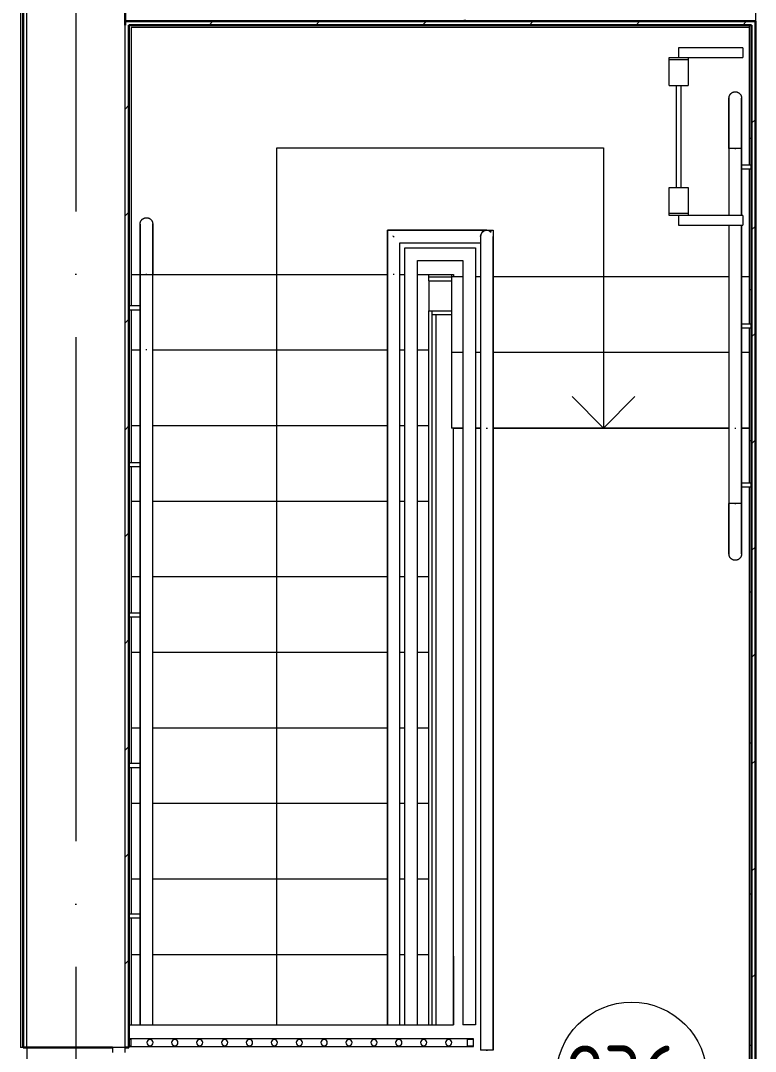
# Model space of a CAD drawing. Header units: millimetres. Extents: x -421858 to 614926, y -468665 to 141641.
# Drawn here: x 158356 to 161276, y 18378 to 22470 of the extents above; entities that cross this region are included whole.
import ezdxf

# ---------------------------------------------------------------- set-up
doc = ezdxf.new("R2010")
doc.units = ezdxf.units.MM
doc.linetypes.add('ADSK_Линия сетки', pattern=[25, 20, -2.5, 0, -2.5])
for name, color, linetype, lineweight in [('Двери', 252, 'Continuous', 9), ('Лестницы', 252, 'Continuous', 9), ('Марки помещений', 252, 'Continuous', 20), ('Оборудование', 8, 'Continuous', 18), ('Ограждение', 252, 'Continuous', 9), ('Оси', 252, 'Continuous', 9), ('Перекрытие', 252, 'Continuous', 18), ('Стены внутренние', 7, 'Continuous', 18), ('Стены наружные', 7, 'Continuous', 18), ('Стрелки вверх', 252, 'Continuous', 18)]:
    doc.layers.add(name, color=color, linetype=linetype, lineweight=lineweight)
doc.styles.add('GOST Common_2', font='', dxfattribs={"width": 0.9, "height": 250})
doc.styles.get('GOST Common_2').set_extended_font_data('GOST type B')

# ---------------------------------------------------------------- blocks, each defined once
blk = doc.blocks.new('Ограждение - 25-7522935-План 2 этажа смеж')
at = {"layer": 'Ограждение', "lineweight": 18}
for p, q in [((12.5, 12.5), (-12.5, 12.5)), ((-12.5, 12.5), (-12.5, -12.5)), ((12.5, -12.5), (12.5, 12.5)), ((-12.5, -12.5), (12.5, -12.5))]:
    blk.add_line(p, q, dxfattribs=at)
blk = doc.blocks.new('Ограждение - 25-V61-План 2 этажа смеж')
at = {"layer": 'Ограждение', "lineweight": 18}
for p, q in [((12.5, 12.5), (-12.5, 12.5)), ((-12.5, 12.5), (-12.5, 2.5)), ((12.5, 2.5), (12.5, 12.5))]:
    blk.add_line(p, q, dxfattribs=at)
blk = doc.blocks.new('Ограждение - 25 мм-7522937-План 2 этажа смеж')
at = {"layer": 'Ограждение', "lineweight": 18}
for start, end in [(360, 180), (180, 360)]:
    blk.add_arc((0, 0), 12.5, start, end, dxfattribs=at)
blk = doc.blocks.new('2 этаж')
at = {"layer": 'Ограждение', "true_color": 0x636466}
h = blk.add_hatch(dxfattribs=at)
h.set_pattern_fill('FP_14', color=251, style=0, pattern_type=2)
h.set_pattern_definition([(0, (134012, 1602.5), (0, 600), []), (90, (134012, 1602.5), (-600, 4e-14), [])])
h.paths.add_polyline_path([(161261, 16977.7), (161261, 20619.2), (161251, 20619.2), (161251, 16987.7)])
h.paths.add_polyline_path([(161251, 20634.2), (161261, 20634.2), (161261, 21250.2), (161251, 21250.2), (161251, 20640)])
h.paths.add_polyline_path([(161251, 21265.2), (161261, 21265.2), (161261, 21881.3), (161251, 21881.3), (161251, 21500.5)])
h.paths.add_polyline_path([(161251, 21896.3), (161261, 21896.3), (161261, 22452.7), (161251, 22452.7), (161251, 21930.8)])
at = {"layer": 'Двери', "color": 251, "true_color": 0x636466}
for p, q in [((158771, 18392.7), (158721, 18392.7)), ((158721, 18392.7), (158721, 18372.7)), ((158771, 18372.7), (158771, 18392.7))]:
    blk.add_line(p, q, dxfattribs=at)
at = {"layer": 'Лестницы', "color": 251, "true_color": 0x636466}
for p, q in [((158796, 21462.7), (158831, 21462.7)), ((158796, 21462.7), (158831, 21462.7)), ((158881, 21462.7), (159813.5, 21462.7)), ((158881, 21462.7), (159813.5, 21462.7)), ((159863.5, 21462.7), (159883.5, 21462.7)), ((159863.5, 21462.7), (159883.5, 21462.7)), ((159933.5, 21462.7), (159978.5, 21462.7)), ((159933.5, 21462.7), (159978.5, 21462.7)), ((159978.5, 21462.7), (160068.5, 21462.7)), ((159978.5, 21437.7), (159978.5, 21462.7)), ((160068.5, 21462.7), (160068.5, 21452.7)), ((160113.5, 21452.7), (160068.5, 21452.7)), ((160068.5, 21452.7), (160068.5, 21152.7)), ((160113.5, 21452.7), (160068.5, 21452.7)), ((160183.5, 21452.7), (160163.5, 21452.7)), ((160183.5, 21452.7), (160163.5, 21452.7)), ((161171, 21452.7), (160233.5, 21452.7)), ((161171, 21452.7), (160233.5, 21452.7)), ((161251, 21452.7), (161221, 21452.7)), ((161251, 21452.7), (161221, 21452.7)), ((159978.5, 21162.7), (159978.5, 21317.7)), ((158796, 21162.7), (158831, 21162.7)), ((158796, 21162.7), (158831, 21162.7)), ((158881, 21162.7), (159813.5, 21162.7)), ((158881, 21162.7), (159813.5, 21162.7)), ((159863.5, 21162.7), (159883.5, 21162.7)), ((159863.5, 21162.7), (159883.5, 21162.7)), ((159933.5, 21162.7), (159978.5, 21162.7)), ((159933.5, 21162.7), (159978.5, 21162.7)), ((159978.5, 20862.7), (159978.5, 21162.7)), ((160068.5, 21152.7), (160068.5, 20852.7)), ((160113.5, 21152.7), (160068.5, 21152.7)), ((160113.5, 21152.7), (160068.5, 21152.7)), ((160183.5, 21152.7), (160163.5, 21152.7)), ((160183.5, 21152.7), (160163.5, 21152.7)), ((161171, 21152.7), (160233.5, 21152.7)), ((161171, 21152.7), (160233.5, 21152.7)), ((161251, 21152.7), (161221, 21152.7)), ((161251, 21152.7), (161221, 21152.7)), ((158796, 20862.7), (158831, 20862.7)), ((158796, 20862.7), (158831, 20862.7)), ((158881, 20862.7), (159813.5, 20862.7)), ((158881, 20862.7), (159813.5, 20862.7)), ((159863.5, 20862.7), (159883.5, 20862.7)), ((159863.5, 20862.7), (159883.5, 20862.7)), ((159933.5, 20862.7), (159978.5, 20862.7)), ((159933.5, 20862.7), (159978.5, 20862.7)), ((159978.5, 20562.7), (159978.5, 20862.7)), ((160113.5, 20852.7), (160068.5, 20852.7)), ((160183.5, 20852.7), (160163.5, 20852.7)), ((161171, 20852.7), (160233.5, 20852.7)), ((161251, 20852.7), (161221, 20852.7)), ((158796, 20562.7), (158831, 20562.7)), ((158796, 20562.7), (158831, 20562.7)), ((158881, 20562.7), (159813.5, 20562.7)), ((158881, 20562.7), (159813.5, 20562.7)), ((159863.5, 20562.7), (159883.5, 20562.7)), ((159863.5, 20562.7), (159883.5, 20562.7)), ((159933.5, 20562.7), (159978.5, 20562.7)), ((159933.5, 20562.7), (159978.5, 20562.7)), ((159978.5, 20262.7), (159978.5, 20562.7)), ((158796, 20262.7), (158831, 20262.7)), ((158796, 20262.7), (158831, 20262.7)), ((158881, 20262.7), (159813.5, 20262.7)), ((158881, 20262.7), (159813.5, 20262.7)), ((159863.5, 20262.7), (159883.5, 20262.7)), ((159863.5, 20262.7), (159883.5, 20262.7)), ((159933.5, 20262.7), (159978.5, 20262.7)), ((159933.5, 20262.7), (159978.5, 20262.7)), ((159978.5, 19962.7), (159978.5, 20262.7)), ((158796, 19962.7), (158831, 19962.7)), ((158796, 19962.7), (158831, 19962.7)), ((158881, 19962.7), (159813.5, 19962.7)), ((158881, 19962.7), (159813.5, 19962.7)), ((159863.5, 19962.7), (159883.5, 19962.7)), ((159863.5, 19962.7), (159883.5, 19962.7)), ((159933.5, 19962.7), (159978.5, 19962.7)), ((159933.5, 19962.7), (159978.5, 19962.7)), ((159978.5, 19662.7), (159978.5, 19962.7)), ((158796, 19662.7), (158831, 19662.7)), ((158796, 19662.7), (158831, 19662.7)), ((158881, 19662.7), (159813.5, 19662.7)), ((158881, 19662.7), (159813.5, 19662.7)), ((159863.5, 19662.7), (159883.5, 19662.7)), ((159863.5, 19662.7), (159883.5, 19662.7)), ((159933.5, 19662.7), (159978.5, 19662.7)), ((159933.5, 19662.7), (159978.5, 19662.7)), ((159978.5, 19362.7), (159978.5, 19662.7)), ((158796, 19362.7), (158831, 19362.7)), ((158796, 19362.7), (158831, 19362.7)), ((158881, 19362.7), (159813.5, 19362.7)), ((158881, 19362.7), (159813.5, 19362.7)), ((159863.5, 19362.7), (159883.5, 19362.7)), ((159863.5, 19362.7), (159883.5, 19362.7)), ((159933.5, 19362.7), (159978.5, 19362.7)), ((159933.5, 19362.7), (159978.5, 19362.7)), ((159978.5, 19062.7), (159978.5, 19362.7)), ((158796, 19062.7), (158831, 19062.7)), ((158796, 19062.7), (158831, 19062.7)), ((158881, 19062.7), (159813.5, 19062.7)), ((158881, 19062.7), (159813.5, 19062.7)), ((159863.5, 19062.7), (159883.5, 19062.7)), ((159863.5, 19062.7), (159883.5, 19062.7)), ((159933.5, 19062.7), (159978.5, 19062.7)), ((159933.5, 19062.7), (159978.5, 19062.7)), ((159978.5, 18762.7), (159978.5, 19062.7)), ((158796, 18762.7), (158831, 18762.7)), ((158796, 18762.7), (158831, 18762.7)), ((158881, 18762.7), (159813.5, 18762.7)), ((158881, 18762.7), (159813.5, 18762.7)), ((159863.5, 18762.7), (159883.5, 18762.7)), ((159863.5, 18762.7), (159883.5, 18762.7)), ((159933.5, 18762.7), (159978.5, 18762.7)), ((159933.5, 18762.7), (159978.5, 18762.7)), ((159978.5, 18482.7), (159978.5, 18762.7)), ((160076, 18755.8), (160076, 18482.7))]:
    blk.add_line(p, q, dxfattribs=at)
at = {"layer": 'Марки помещений', "color": 251, "true_color": 0x636466}
blk.add_circle((160783.9, 18273.4), 300, dxfattribs=at)
at = {"layer": 'Оборудование', "color": 251, "true_color": 0x636466}
for p, q in [((161226.2, 22362.4), (160971, 22362.4)), ((160971, 22362.4), (160971, 22324.3)), ((161226.2, 22362.4), (161226.2, 22324.3)), ((160932.9, 22314.3), (160932.9, 22324.3)), ((160932.9, 22324.3), (161009.1, 22324.3)), ((160932.9, 22212.7), (160932.9, 22314.3)), ((161009.1, 22314.3), (160932.9, 22314.3)), ((161009.1, 22324.3), (161226.2, 22324.3)), ((161009.1, 22324.3), (161009.1, 22314.3)), ((161009.1, 22314.3), (161009.1, 22212.7)), ((160932.9, 22212.7), (161009.1, 22212.7)), ((160961, 22212.7), (160961, 21807.7)), ((160981, 21807.7), (160981, 22212.7)), ((160932.9, 21706.1), (160932.9, 21807.7)), ((160932.9, 21807.7), (161009.1, 21807.7)), ((161009.1, 21807.7), (161009.1, 21706.1)), ((160932.9, 21696.1), (160932.9, 21706.1)), ((160932.9, 21706.1), (161009.1, 21706.1)), ((161009.1, 21696.1), (160932.9, 21696.1)), ((160971, 21696.1), (160971, 21658)), ((161009.1, 21706.1), (161009.1, 21696.1)), ((161226.2, 21696.1), (161009.1, 21696.1)), ((161226.2, 21696.1), (161226.2, 21658)), ((160971, 21658), (161226.2, 21658))]:
    blk.add_line(p, q, dxfattribs=at)
at = {"layer": 'Ограждение', "color": 251, "true_color": 0x636466}
for p, q in [((158356, 26952.7), (158356, 18392.7)), ((158796, 22442.7), (158796, 21462.7)), ((161251, 22442.7), (158796, 22442.7)), ((161251, 22452.7), (161251, 21896.1)), ((161171, 21962.7), (161171, 21696)), ((161221, 21962.7), (161171, 21962.7)), ((161171, 21962.7), (161171, 21696)), ((161198.3, 21962.7), (161193.7, 21962.7)), ((161193.7, 21962.7), (161196, 21962.7)), ((161196, 21962.7), (161198.3, 21962.7)), ((161221, 21696.1), (161221, 21962.7)), ((161221, 21962.7), (161221, 21696.1)), ((161261, 21896.3), (161221, 21896.3)), ((161221, 21881.3), (161261, 21881.3)), ((161251, 21881.6), (161251, 21265)), ((161171, 21658), (161171, 20852.7)), ((161171, 21655.7), (161171, 20845.7)), ((161221, 21658), (161221, 20852.7)), ((161221, 20845.7), (161221, 21655.7)), ((159813.5, 21637.7), (159813.5, 21469.8)), ((160208.5, 21637.7), (159813.5, 21637.7)), ((159813.5, 21637.7), (160233.5, 21637.7)), ((159813.5, 21462.7), (159813.5, 21637.7)), ((160183.5, 21612.7), (160183.5, 20845.7)), ((160233.5, 21637.7), (160233.5, 20852.7)), ((160233.5, 20845.7), (160233.5, 21612.7)), ((159863.5, 21469.8), (159863.5, 21587.7)), ((159863.5, 21587.7), (160183.5, 21587.7)), ((159863.5, 21587.7), (160183.5, 21587.7)), ((159863.5, 21462.7), (159863.5, 21587.7)), ((159883.5, 21567.7), (160163.5, 21567.7)), ((159883.5, 21462.7), (159883.5, 21567.7)), ((160163.5, 21567.7), (160163.5, 20852.7)), ((160183.5, 21587.7), (160183.5, 20852.7)), ((159933.5, 21517.7), (160113.5, 21517.7)), ((159933.5, 21462.7), (159933.5, 21517.7)), ((160113.5, 21517.7), (160113.5, 20852.7)), ((158796, 21462.7), (158796, 21337)), ((158831, 21462.7), (158831, 21169.8)), ((158831, 21462.7), (158881, 21462.7)), ((158831, 21162.7), (158831, 21462.7)), ((158858.3, 21462.7), (158853.7, 21462.7)), ((158853.7, 21462.7), (158856, 21462.7)), ((158856, 21462.7), (158858.3, 21462.7)), ((158881, 21169.8), (158881, 21462.7)), ((158881, 21162.7), (158881, 21462.7)), ((159813.5, 21469.8), (159813.5, 18482.7)), ((159813.5, 18482.7), (159813.5, 21462.7)), ((159863.5, 18482.7), (159863.5, 21469.8)), ((159863.5, 18482.7), (159863.5, 21462.7)), ((159883.5, 18482.7), (159883.5, 21462.7)), ((159933.5, 18482.7), (159933.5, 21462.7)), ((158831, 21337.2), (158786, 21337.2)), ((158786, 21322.2), (158831, 21322.2)), ((158796, 21322.5), (158796, 20714.6)), ((161261, 21265.2), (161221, 21265.2)), ((161221, 21250.2), (161261, 21250.2)), ((161251, 21250.5), (161251, 20633.9)), ((158831, 21169.8), (158831, 18482.7)), ((158831, 18482.7), (158831, 21162.7)), ((158881, 18482.7), (158881, 21169.8)), ((158881, 18482.7), (158881, 21162.7)), ((160113.5, 20852.7), (160113.5, 18482.7)), ((160163.5, 20852.7), (160163.5, 18482.7)), ((160183.5, 20852.7), (160183.5, 18382.7)), ((160183.5, 20845.7), (160183.5, 18482.7)), ((160233.5, 20852.7), (160233.5, 18382.7)), ((160233.5, 18482.7), (160233.5, 20845.7)), ((161171, 20852.7), (161171, 20552.7)), ((161171, 20845.7), (161171, 20552.7)), ((161221, 20852.7), (161221, 20552.7)), ((161221, 20552.7), (161221, 20845.7)), ((158831, 20714.8), (158786, 20714.8)), ((158786, 20699.8), (158831, 20699.8)), ((158796, 20699.1), (158796, 20117.3)), ((161261, 20634.2), (161221, 20634.2)), ((161221, 20619.2), (161261, 20619.2)), ((161251, 20619.4), (161251, 16987.7)), ((161221, 20552.7), (161171, 20552.7)), ((161193.7, 20552.7), (161198.3, 20552.7)), ((161196, 20552.7), (161193.7, 20552.7)), ((161198.3, 20552.7), (161196, 20552.7)), ((158831, 20117.5), (158786, 20117.5)), ((158786, 20102.5), (158831, 20102.5)), ((158796, 20102.8), (158796, 19520)), ((158831, 19520.2), (158786, 19520.2)), ((158786, 19505.2), (158831, 19505.2)), ((158796, 19505.5), (158796, 18922.7)), ((158831, 18922.9), (158786, 18922.9)), ((158786, 18907.9), (158831, 18907.9)), ((158796, 18908.2), (158796, 18482.7)), ((160163.5, 18482.7), (160113.5, 18482.7)), ((160183.5, 18482.7), (160183.5, 18382.7)), ((160233.5, 18382.7), (160233.5, 18482.7)), ((160155.6, 18427.5), (158786, 18427.5)), ((160155.6, 18425.5), (160155.6, 18427.5)), ((158366, 18392.7), (158356, 18392.7)), ((158786, 18397.5), (160155.6, 18397.5)), ((160155.6, 18397.5), (160155.6, 18399.5)), ((160233.5, 18382.7), (160183.5, 18382.7)), ((160206.2, 18382.7), (160210.8, 18382.7))]:
    blk.add_line(p, q, dxfattribs=at)
at = {"layer": 'Ограждение', "color": 251, "true_color": 0x636466, "flags": 128}
for points in [[(161171, 22162.7), (161171, 22163.7), (161171.1, 22164.7), (161171.2, 22165.7), (161171.3, 22166.7), (161171.5, 22167.7), (161171.7, 22168.7), (161172, 22169.7), (161172.3, 22170.6), (161172.6, 22171.6), (161173, 22172.5), (161173.4, 22173.4), (161173.8, 22174.3), (161174.3, 22175.2), (161174.8, 22176), (161175.4, 22176.9), (161176, 22177.7), (161176.6, 22178.5), (161177.2, 22179.2), (161177.9, 22180), (161178.6, 22180.7), (161179.3, 22181.4), (161180.1, 22182), (161180.9, 22182.6), (161181.7, 22183.2), (161182.5, 22183.8), (161183.4, 22184.3), (161184.2, 22184.8), (161185.1, 22185.2), (161186, 22185.7), (161186.9, 22186), (161187.9, 22186.4), (161188.8, 22186.7), (161189.8, 22187), (161190.8, 22187.2), (161191.8, 22187.4), (161192.7, 22187.5), (161193.7, 22187.6), (161194.7, 22187.7), (161195.7, 22187.7), (161196, 22187.7)], [(161196, 22187.7), (161197, 22187.7), (161198, 22187.7), (161199, 22187.6), (161200, 22187.4), (161201, 22187.2), (161201.9, 22187), (161202.9, 22186.8), (161203.9, 22186.5), (161204.8, 22186.1), (161205.7, 22185.8), (161206.7, 22185.4), (161207.6, 22184.9), (161208.4, 22184.4), (161209.3, 22183.9), (161210.1, 22183.4), (161210.9, 22182.8), (161211.7, 22182.2), (161212.5, 22181.5), (161213.2, 22180.9), (161213.9, 22180.2), (161214.6, 22179.4), (161215.3, 22178.7), (161215.9, 22177.9), (161216.5, 22177.1), (161217, 22176.3), (161217.6, 22175.4), (161218.1, 22174.5), (161218.5, 22173.6), (161218.9, 22172.7), (161219.3, 22171.8), (161219.7, 22170.9), (161220, 22169.9), (161220.2, 22169), (161220.5, 22168), (161220.6, 22167), (161220.8, 22166), (161220.9, 22165), (161221, 22164), (161221, 22163), (161221, 22162.7)], [(161171, 21962.7), (161171, 21970.7), (161171, 21978.7), (161171, 21986.7), (161171, 21994.6), (161171, 22002.5), (161171, 22010.3), (161171, 22018), (161171, 22025.7), (161171, 22033.2), (161171, 22040.6), (161171, 22047.9), (161171, 22055.1), (161171, 22062.1), (161171, 22069), (161171, 22075.7), (161171, 22082.2), (161171, 22088.5), (161171, 22094.6), (161171, 22100.5), (161171, 22106.2), (161171, 22111.7), (161171, 22116.9), (161171, 22121.9), (161171, 22126.6), (161171, 22131), (161171, 22135.2), (161171, 22139.1), (161171, 22142.8), (161171, 22146.1), (161171, 22149.2), (161171, 22151.9), (161171, 22154.3), (161171, 22156.5), (161171, 22158.3), (161171, 22159.8), (161171, 22161), (161171, 22161.9), (161171, 22162.5), (161171, 22162.7), (161171, 22162.7)], [(161171, 22162.7), (161171, 22162.6), (161171, 22162.1), (161171, 22161.3), (161171, 22160.2), (161171, 22158.8), (161171, 22157), (161171, 22155), (161171, 22152.6), (161171, 22149.9), (161171, 22147), (161171, 22143.7), (161171, 22140.1), (161171, 22136.3), (161171, 22132.2), (161171, 22127.8), (161171, 22123.2), (161171, 22118.3), (161171, 22113.1), (161171, 22107.7), (161171, 22102.1), (161171, 22096.2), (161171, 22090.2), (161171, 22083.9), (161171, 22077.5), (161171, 22070.8), (161171, 22064), (161171, 22057), (161171, 22049.9), (161171, 22042.6), (161171, 22035.2), (161171, 22027.7), (161171, 22020.1), (161171, 22012.4), (161171, 22004.6), (161171, 21996.7), (161171, 21988.8), (161171, 21980.9), (161171, 21972.9), (161171, 21964.9), (161171, 21962.7)], [(161221, 21962.7), (161221, 21970.7), (161221, 21978.7), (161221, 21986.7), (161221, 21994.6), (161221, 22002.5), (161221, 22010.3), (161221, 22018), (161221, 22025.7), (161221, 22033.2), (161221, 22040.6), (161221, 22047.9), (161221, 22055.1), (161221, 22062.1), (161221, 22069), (161221, 22075.7), (161221, 22082.2), (161221, 22088.5), (161221, 22094.6), (161221, 22100.5), (161221, 22106.2), (161221, 22111.7), (161221, 22116.9), (161221, 22121.9), (161221, 22126.6), (161221, 22131), (161221, 22135.2), (161221, 22139.1), (161221, 22142.8), (161221, 22146.1), (161221, 22149.2), (161221, 22151.9), (161221, 22154.3), (161221, 22156.5), (161221, 22158.3), (161221, 22159.8), (161221, 22161), (161221, 22161.9), (161221, 22162.5), (161221, 22162.7), (161221, 22162.7)], [(161221, 22162.7), (161221, 22162.6), (161221, 22162.1), (161221, 22161.3), (161221, 22160.2), (161221, 22158.8), (161221, 22157), (161221, 22155), (161221, 22152.6), (161221, 22149.9), (161221, 22147), (161221, 22143.7), (161221, 22140.1), (161221, 22136.3), (161221, 22132.2), (161221, 22127.8), (161221, 22123.2), (161221, 22118.3), (161221, 22113.1), (161221, 22107.7), (161221, 22102.1), (161221, 22096.2), (161221, 22090.2), (161221, 22083.9), (161221, 22077.5), (161221, 22070.8), (161221, 22064), (161221, 22057), (161221, 22049.9), (161221, 22042.6), (161221, 22035.2), (161221, 22027.7), (161221, 22020.1), (161221, 22012.4), (161221, 22004.6), (161221, 21996.7), (161221, 21988.8), (161221, 21980.9), (161221, 21972.9), (161221, 21964.9), (161221, 21962.7)], [(158831, 21662.7), (158831, 21663.7), (158831.1, 21664.7), (158831.2, 21665.7), (158831.3, 21666.7), (158831.5, 21667.7), (158831.7, 21668.7), (158832, 21669.7), (158832.3, 21670.6), (158832.6, 21671.6), (158833, 21672.5), (158833.4, 21673.4), (158833.8, 21674.3), (158834.3, 21675.2), (158834.8, 21676), (158835.4, 21676.9), (158836, 21677.7), (158836.6, 21678.5), (158837.2, 21679.2), (158837.9, 21680), (158838.6, 21680.7), (158839.3, 21681.4), (158840.1, 21682), (158840.9, 21682.6), (158841.7, 21683.2), (158842.5, 21683.8), (158843.4, 21684.3), (158844.2, 21684.8), (158845.1, 21685.2), (158846, 21685.7), (158846.9, 21686), (158847.9, 21686.4), (158848.8, 21686.7), (158849.8, 21687), (158850.8, 21687.2), (158851.8, 21687.4), (158852.7, 21687.5), (158853.7, 21687.6), (158854.7, 21687.7), (158855.7, 21687.7), (158856, 21687.7)], [(158831, 21462.7), (158831, 21470.7), (158831, 21478.7), (158831, 21486.7), (158831, 21494.6), (158831, 21502.5), (158831, 21510.3), (158831, 21518), (158831, 21525.7), (158831, 21533.2), (158831, 21540.6), (158831, 21547.9), (158831, 21555.1), (158831, 21562.1), (158831, 21569), (158831, 21575.7), (158831, 21582.2), (158831, 21588.5), (158831, 21594.6), (158831, 21600.5), (158831, 21606.2), (158831, 21611.7), (158831, 21616.9), (158831, 21621.9), (158831, 21626.6), (158831, 21631), (158831, 21635.2), (158831, 21639.1), (158831, 21642.8), (158831, 21646.1), (158831, 21649.2), (158831, 21651.9), (158831, 21654.3), (158831, 21656.5), (158831, 21658.3), (158831, 21659.8), (158831, 21661), (158831, 21661.9), (158831, 21662.5), (158831, 21662.7), (158831, 21662.7)], [(158831, 21662.7), (158831, 21662.6), (158831, 21662.1), (158831, 21661.3), (158831, 21660.2), (158831, 21658.8), (158831, 21657), (158831, 21655), (158831, 21652.6), (158831, 21649.9), (158831, 21647), (158831, 21643.7), (158831, 21640.1), (158831, 21636.3), (158831, 21632.2), (158831, 21627.8), (158831, 21623.2), (158831, 21618.3), (158831, 21613.1), (158831, 21607.7), (158831, 21602.1), (158831, 21596.2), (158831, 21590.2), (158831, 21583.9), (158831, 21577.5), (158831, 21570.8), (158831, 21564), (158831, 21557), (158831, 21549.9), (158831, 21542.6), (158831, 21535.2), (158831, 21527.7), (158831, 21520.1), (158831, 21512.4), (158831, 21504.6), (158831, 21496.7), (158831, 21488.8), (158831, 21480.9), (158831, 21472.9), (158831, 21464.9), (158831, 21462.7)], [(158856, 21687.7), (158857, 21687.7), (158858, 21687.7), (158859, 21687.6), (158860, 21687.4), (158861, 21687.2), (158861.9, 21687), (158862.9, 21686.8), (158863.9, 21686.5), (158864.8, 21686.1), (158865.7, 21685.8), (158866.7, 21685.4), (158867.6, 21684.9), (158868.4, 21684.4), (158869.3, 21683.9), (158870.1, 21683.4), (158870.9, 21682.8), (158871.7, 21682.2), (158872.5, 21681.5), (158873.2, 21680.9), (158873.9, 21680.2), (158874.6, 21679.4), (158875.3, 21678.7), (158875.9, 21677.9), (158876.5, 21677.1), (158877, 21676.3), (158877.6, 21675.4), (158878.1, 21674.5), (158878.5, 21673.6), (158878.9, 21672.7), (158879.3, 21671.8), (158879.7, 21670.9), (158880, 21669.9), (158880.2, 21669), (158880.5, 21668), (158880.6, 21667), (158880.8, 21666), (158880.9, 21665), (158881, 21664), (158881, 21663), (158881, 21662.7)], [(158881, 21462.7), (158881, 21470.7), (158881, 21478.7), (158881, 21486.7), (158881, 21494.6), (158881, 21502.5), (158881, 21510.3), (158881, 21518), (158881, 21525.7), (158881, 21533.2), (158881, 21540.6), (158881, 21547.9), (158881, 21555.1), (158881, 21562.1), (158881, 21569), (158881, 21575.7), (158881, 21582.2), (158881, 21588.5), (158881, 21594.6), (158881, 21600.5), (158881, 21606.2), (158881, 21611.7), (158881, 21616.9), (158881, 21621.9), (158881, 21626.6), (158881, 21631), (158881, 21635.2), (158881, 21639.1), (158881, 21642.8), (158881, 21646.1), (158881, 21649.2), (158881, 21651.9), (158881, 21654.3), (158881, 21656.5), (158881, 21658.3), (158881, 21659.8), (158881, 21661), (158881, 21661.9), (158881, 21662.5), (158881, 21662.7), (158881, 21662.7)], [(158881, 21662.7), (158881, 21662.6), (158881, 21662.1), (158881, 21661.3), (158881, 21660.2), (158881, 21658.8), (158881, 21657), (158881, 21655), (158881, 21652.6), (158881, 21649.9), (158881, 21647), (158881, 21643.7), (158881, 21640.1), (158881, 21636.3), (158881, 21632.2), (158881, 21627.8), (158881, 21623.2), (158881, 21618.3), (158881, 21613.1), (158881, 21607.7), (158881, 21602.1), (158881, 21596.2), (158881, 21590.2), (158881, 21583.9), (158881, 21577.5), (158881, 21570.8), (158881, 21564), (158881, 21557), (158881, 21549.9), (158881, 21542.6), (158881, 21535.2), (158881, 21527.7), (158881, 21520.1), (158881, 21512.4), (158881, 21504.6), (158881, 21496.7), (158881, 21488.8), (158881, 21480.9), (158881, 21472.9), (158881, 21464.9), (158881, 21462.7)], [(160208.5, 21637.7), (160202, 21636.9), (160196, 21634.4), (160190.8, 21630.4), (160186.9, 21625.2), (160184.4, 21619.2), (160183.5, 21612.7)], [(160183.5, 21612.7), (160184.4, 21619.2), (160186.9, 21625.2), (160190.8, 21630.4), (160196, 21634.4), (160202, 21636.9), (160208.5, 21637.7), (160215, 21636.9), (160221, 21634.4), (160226.2, 21630.4)], [(160226.2, 21630.4), (160221, 21634.4), (160215, 21636.9), (160208.5, 21637.7)], [(161171, 20552.7), (161171, 20544.7), (161171, 20536.8), (161171, 20528.8), (161171, 20520.9), (161171, 20513), (161171, 20505.2), (161171, 20497.5), (161171, 20489.8), (161171, 20482.3), (161171, 20474.9), (161171, 20467.6), (161171, 20460.4), (161171, 20453.4), (161171, 20446.5), (161171, 20439.8), (161171, 20433.3), (161171, 20427), (161171, 20420.9), (161171, 20415), (161171, 20409.3), (161171, 20403.8), (161171, 20398.6), (161171, 20393.6), (161171, 20388.9), (161171, 20384.5), (161171, 20380.3), (161171, 20376.4), (161171, 20372.7), (161171, 20369.4), (161171, 20366.3), (161171, 20363.6), (161171, 20361.1), (161171, 20359), (161171, 20357.2), (161171, 20355.7), (161171, 20354.5), (161171, 20353.6), (161171, 20353), (161171, 20352.8), (161171, 20352.7)], [(161171, 20352.7), (161171, 20352.9), (161171, 20353.4), (161171, 20354.2), (161171, 20355.3), (161171, 20356.7), (161171, 20358.5), (161171, 20360.5), (161171, 20362.9), (161171, 20365.6), (161171, 20368.5), (161171, 20371.8), (161171, 20375.3), (161171, 20379.2), (161171, 20383.3), (161171, 20387.7), (161171, 20392.3), (161171, 20397.2), (161171, 20402.4), (161171, 20407.8), (161171, 20413.4), (161171, 20419.3), (161171, 20425.3), (161171, 20431.6), (161171, 20438), (161171, 20444.7), (161171, 20451.5), (161171, 20458.5), (161171, 20465.6), (161171, 20472.9), (161171, 20480.3), (161171, 20487.8), (161171, 20495.4), (161171, 20503.1), (161171, 20510.9), (161171, 20518.8), (161171, 20526.7), (161171, 20534.6), (161171, 20542.6), (161171, 20550.6), (161171, 20552.7)], [(161221, 20552.7), (161221, 20544.7), (161221, 20536.8), (161221, 20528.8), (161221, 20520.9), (161221, 20513), (161221, 20505.2), (161221, 20497.5), (161221, 20489.8), (161221, 20482.3), (161221, 20474.9), (161221, 20467.6), (161221, 20460.4), (161221, 20453.4), (161221, 20446.5), (161221, 20439.8), (161221, 20433.3), (161221, 20427), (161221, 20420.9), (161221, 20415), (161221, 20409.3), (161221, 20403.8), (161221, 20398.6), (161221, 20393.6), (161221, 20388.9), (161221, 20384.5), (161221, 20380.3), (161221, 20376.4), (161221, 20372.7), (161221, 20369.4), (161221, 20366.3), (161221, 20363.6), (161221, 20361.1), (161221, 20359), (161221, 20357.2), (161221, 20355.7), (161221, 20354.5), (161221, 20353.6), (161221, 20353), (161221, 20352.8), (161221, 20352.7)], [(161221, 20352.7), (161221, 20352.9), (161221, 20353.4), (161221, 20354.2), (161221, 20355.3), (161221, 20356.7), (161221, 20358.5), (161221, 20360.5), (161221, 20362.9), (161221, 20365.6), (161221, 20368.5), (161221, 20371.8), (161221, 20375.3), (161221, 20379.2), (161221, 20383.3), (161221, 20387.7), (161221, 20392.3), (161221, 20397.2), (161221, 20402.4), (161221, 20407.8), (161221, 20413.4), (161221, 20419.3), (161221, 20425.3), (161221, 20431.6), (161221, 20438), (161221, 20444.7), (161221, 20451.5), (161221, 20458.5), (161221, 20465.6), (161221, 20472.9), (161221, 20480.3), (161221, 20487.8), (161221, 20495.4), (161221, 20503.1), (161221, 20510.9), (161221, 20518.8), (161221, 20526.7), (161221, 20534.6), (161221, 20542.6), (161221, 20550.6), (161221, 20552.7)], [(161196, 20327.7), (161195, 20327.8), (161194, 20327.8), (161193, 20327.9), (161192, 20328.1), (161191, 20328.2), (161190.1, 20328.5), (161189.1, 20328.7), (161188.1, 20329), (161187.2, 20329.3), (161186.3, 20329.7), (161185.4, 20330.1), (161184.5, 20330.6), (161183.6, 20331.1), (161182.7, 20331.6), (161181.9, 20332.1), (161181.1, 20332.7), (161180.3, 20333.3), (161179.5, 20334), (161178.8, 20334.6), (161178.1, 20335.3), (161177.4, 20336.1), (161176.7, 20336.8), (161176.1, 20337.6), (161175.5, 20338.4), (161175, 20339.2), (161174.4, 20340.1), (161174, 20341), (161173.5, 20341.9), (161173.1, 20342.8), (161172.7, 20343.7), (161172.4, 20344.6), (161172.1, 20345.6), (161171.8, 20346.5), (161171.6, 20347.5), (161171.4, 20348.5), (161171.2, 20349.5), (161171.1, 20350.5), (161171, 20351.5), (161171, 20352.5), (161171, 20352.7)], [(161221, 20352.7), (161221, 20351.7), (161220.9, 20350.7), (161220.8, 20349.8), (161220.7, 20348.8), (161220.5, 20347.8), (161220.3, 20346.8), (161220, 20345.8), (161219.7, 20344.9), (161219.4, 20343.9), (161219, 20343), (161218.6, 20342.1), (161218.2, 20341.2), (161217.7, 20340.3), (161217.2, 20339.5), (161216.6, 20338.6), (161216.1, 20337.8), (161215.4, 20337), (161214.8, 20336.3), (161214.1, 20335.5), (161213.4, 20334.8), (161212.7, 20334.1), (161211.9, 20333.5), (161211.2, 20332.9), (161210.3, 20332.3), (161209.5, 20331.7), (161208.7, 20331.2), (161207.8, 20330.7), (161206.9, 20330.2), (161206, 20329.8), (161205.1, 20329.4), (161204.1, 20329.1), (161203.2, 20328.8), (161202.2, 20328.5), (161201.2, 20328.3), (161200.3, 20328.1), (161199.3, 20328), (161198.3, 20327.8), (161197.3, 20327.8), (161196.3, 20327.7), (161196, 20327.7)]]:
    blk.add_lwpolyline(points, dxfattribs=at)
at = {"layer": 'Ограждение', "color": 251, "true_color": 0x636466}
blk.add_open_spline([(159840.8, 21610.4), (159840.6, 21610.6), (159839.8, 21611.4), (159838.5, 21612.7), (159837.2, 21614.1), (159836.4, 21614.8), (159836.2, 21615.1)], degree=3, knots=[0.4701827, 0.4701827, 0.4701827, 0.4701827, 0.47916667, 0.5, 0.52083333, 0.5298173, 0.5298173, 0.5298173, 0.5298173], dxfattribs=at)
for points in [[(159840.5, 21462.8), (159839.8, 21462.8), (159838.5, 21462.7), (159837.2, 21462.8), (159836.5, 21462.8)], [(158858, 21162.8), (158857.3, 21162.8), (158856, 21162.7), (158854.7, 21162.8), (158854, 21162.8)], [(160206.2, 20852.7), (160206.9, 20852.7), (160208.5, 20852.8), (160210.1, 20852.7), (160210.8, 20852.7)], [(161194, 20852.7), (161194.7, 20852.7), (161196, 20852.8), (161197.3, 20852.7), (161198, 20852.7)]]:
    blk.add_open_spline(points, degree=3, dxfattribs=at)
at = {"layer": 'Оси', "color": 251, "linetype": 'ADSK_Линия сетки', "ltscale": 100, "true_color": 0x636466}
for p, q in [((158576, 33713.4), (158576, 16058.5)), ((161276, 33713.4), (161276, 16058.5))]:
    blk.add_line(p, q, dxfattribs=at)
at = {"layer": 'Перекрытие', "color": 251, "ltscale": 100, "true_color": 0x636466}
for p, q in [((158796, 21462.7), (158831, 21462.7)), ((158881, 21462.7), (159813.5, 21462.7)), ((159863.5, 21462.7), (159883.5, 21462.7)), ((159933.5, 21462.7), (160076, 21462.7)), ((160076, 21462.7), (160076, 21452.7)), ((160076.4, 20852.7), (160113.5, 20852.7)), ((160076.4, 18482.7), (160076.4, 20852.7)), ((160163.5, 20852.7), (160183.5, 20852.7)), ((160233.5, 20852.7), (161171, 20852.7)), ((161221, 20852.7), (161251, 20852.7)), ((158786, 18482.7), (160076.4, 18482.7))]:
    blk.add_line(p, q, dxfattribs=at)
at = {"layer": 'Стены внутренние', "color": 251, "lineweight": 30, "true_color": 0x636466}
for p, q in [((158771, 22857.7), (158771, 22467.7)), ((160121, 22472.7), (160121, 22467.7)), ((161276, 16962.7), (161276, 22467.7)), ((158381, 18392.7), (158721, 18392.7))]:
    blk.add_line(p, q, dxfattribs=at)
at = {"layer": 'Стены внутренние', "color": 251, "true_color": 0x636466}
for p, q in [((158771, 18392.7), (158771, 22452.7)), ((158381, 18392.7), (158381, 17142.7))]:
    blk.add_line(p, q, dxfattribs=at)
at = {"layer": 'Стены наружные', "color": 251, "lineweight": 30, "true_color": 0x636466}
for p, q in [((158366, 26952.7), (158366, 18392.7)), ((158771, 22467.7), (161276, 22467.7)), ((158771, 22452.7), (158771, 22467.7)), ((158786, 22452.7), (161261, 22452.7)), ((158786, 18392.7), (158786, 22452.7)), ((161261, 16977.7), (161261, 22452.7)), ((158366, 18392.7), (158381, 18392.7)), ((158786, 18392.7), (158771, 18392.7))]:
    blk.add_line(p, q, dxfattribs=at)
at = {"layer": 'Стены наружные', "color": 251, "true_color": 0x636466}
for p, q in [((158381, 18392.7), (158381, 26952.7)), ((159978.5, 21452.7), (160068.5, 21452.7)), ((159978.5, 21437.7), (160068.5, 21437.7)), ((159978.5, 21437.7), (159978.5, 21317.7)), ((159978.5, 21317.7), (160068.5, 21317.7)), ((159991, 18482.7), (159991, 21317.7)), ((160068.5, 21302.7), (159991, 21302.7)), ((160006, 21302.7), (160006, 18482.7))]:
    blk.add_line(p, q, dxfattribs=at)
at = {"layer": 'Стены наружные', "color": 251, "linetype": 'Continuous', "lineweight": 9, "true_color": 0x636466}
for p, q in [((159104.9, 22452.7), (159119.9, 22467.7)), ((159529.2, 22452.7), (159544.2, 22467.7)), ((159953.4, 22452.7), (159968.4, 22467.7)), ((160377.7, 22452.7), (160392.7, 22467.7)), ((160801.9, 22452.7), (160816.9, 22467.7)), ((161226.2, 22452.7), (161241.2, 22467.7)), ((158771, 22118.9), (158786, 22133.9)), ((161261, 22063.3), (161276, 22078.3)), ((158771, 21694.6), (158786, 21709.6)), ((161261, 21639), (161276, 21654)), ((158771, 21270.3), (158786, 21285.3)), ((161261, 21214.7), (161276, 21229.7)), ((158771, 20846.1), (158786, 20861.1)), ((161261, 20790.5), (161276, 20805.5)), ((158771, 20421.8), (158786, 20436.8)), ((161261, 20366.2), (161276, 20381.2)), ((158771, 19997.5), (158786, 20012.5)), ((161261, 19942), (161276, 19957)), ((158771, 19573.3), (158786, 19588.3)), ((161261, 19517.7), (161276, 19532.7)), ((158771, 19149), (158786, 19164)), ((161261, 19093.4), (161276, 19108.4)), ((158771, 18724.7), (158786, 18739.7)), ((161261, 18669.2), (161276, 18684.2))]:
    blk.add_line(p, q, dxfattribs=at)
at = {"layer": 'Стрелки вверх', "color": 251, "true_color": 0x636466}
for p, q in [((159374.8, 21965.2), (160672.3, 21965.2)), ((159374.8, 21462.7), (159374.8, 21965.2)), ((160672.3, 21965.2), (160672.3, 21452.7)), ((159374.8, 21162.7), (159374.8, 21462.7)), ((160672.3, 21452.7), (160672.3, 21152.7)), ((159374.8, 20862.7), (159374.8, 21162.7)), ((160672.3, 21152.7), (160672.3, 20852.7)), ((160672.3, 20852.7), (160547.3, 20977.7)), ((160672.3, 20852.7), (160797.3, 20977.7)), ((159374.8, 20562.7), (159374.8, 20862.7)), ((159374.8, 20262.7), (159374.8, 20562.7)), ((159374.8, 19962.7), (159374.8, 20262.7)), ((159374.8, 19662.7), (159374.8, 19962.7)), ((159374.8, 19362.7), (159374.8, 19662.7)), ((159374.8, 19062.7), (159374.8, 19362.7)), ((159374.8, 18762.7), (159374.8, 19062.7)), ((159374.8, 18482.7), (159374.8, 18762.7))]:
    blk.add_line(p, q, dxfattribs=at)
at = {"color": 251, "true_color": 0x636466, "rotation": 269.9999999999998}
for name, p in [('Ограждение - 25-V61-План 2 этажа смеж', (158783.5, 18412.5)), ('Ограждение - 25 мм-7522937-План 2 этажа смеж', (158869.9, 18412.5)), ('Ограждение - 25 мм-7522937-План 2 этажа смеж', (158968.8, 18412.5)), ('Ограждение - 25 мм-7522937-План 2 этажа смеж', (159067.7, 18412.5)), ('Ограждение - 25 мм-7522937-План 2 этажа смеж', (159166.6, 18412.5)), ('Ограждение - 25 мм-7522937-План 2 этажа смеж', (159265.5, 18412.5)), ('Ограждение - 25 мм-7522937-План 2 этажа смеж', (159364.4, 18412.5)), ('Ограждение - 25 мм-7522937-План 2 этажа смеж', (159463.3, 18412.5)), ('Ограждение - 25 мм-7522937-План 2 этажа смеж', (159562.2, 18412.5)), ('Ограждение - 25 мм-7522937-План 2 этажа смеж', (159661.1, 18412.5)), ('Ограждение - 25 мм-7522937-План 2 этажа смеж', (159760, 18412.5)), ('Ограждение - 25 мм-7522937-План 2 этажа смеж', (159858.9, 18412.5)), ('Ограждение - 25 мм-7522937-План 2 этажа смеж', (159957.8, 18412.5)), ('Ограждение - 25 мм-7522937-План 2 этажа смеж', (160056.7, 18412.5)), ('Ограждение - 25-7522935-План 2 этажа смеж', (160143.1, 18412.5))]:
    blk.add_blockref(name, p, dxfattribs=at)
at = {"layer": 'Марки помещений', "color": 251, "true_color": 0x636466, "style": 'GOST Common_2', "width": 0.9}
blk.add_text('236', height=250, dxfattribs=at).set_placement((160525.1, 18151.1))

msp = doc.modelspace()

# ---------------------------------------------------------------- block references
msp.add_blockref('2 этаж', (0, 0))

doc.saveas('drawing.dxf')
